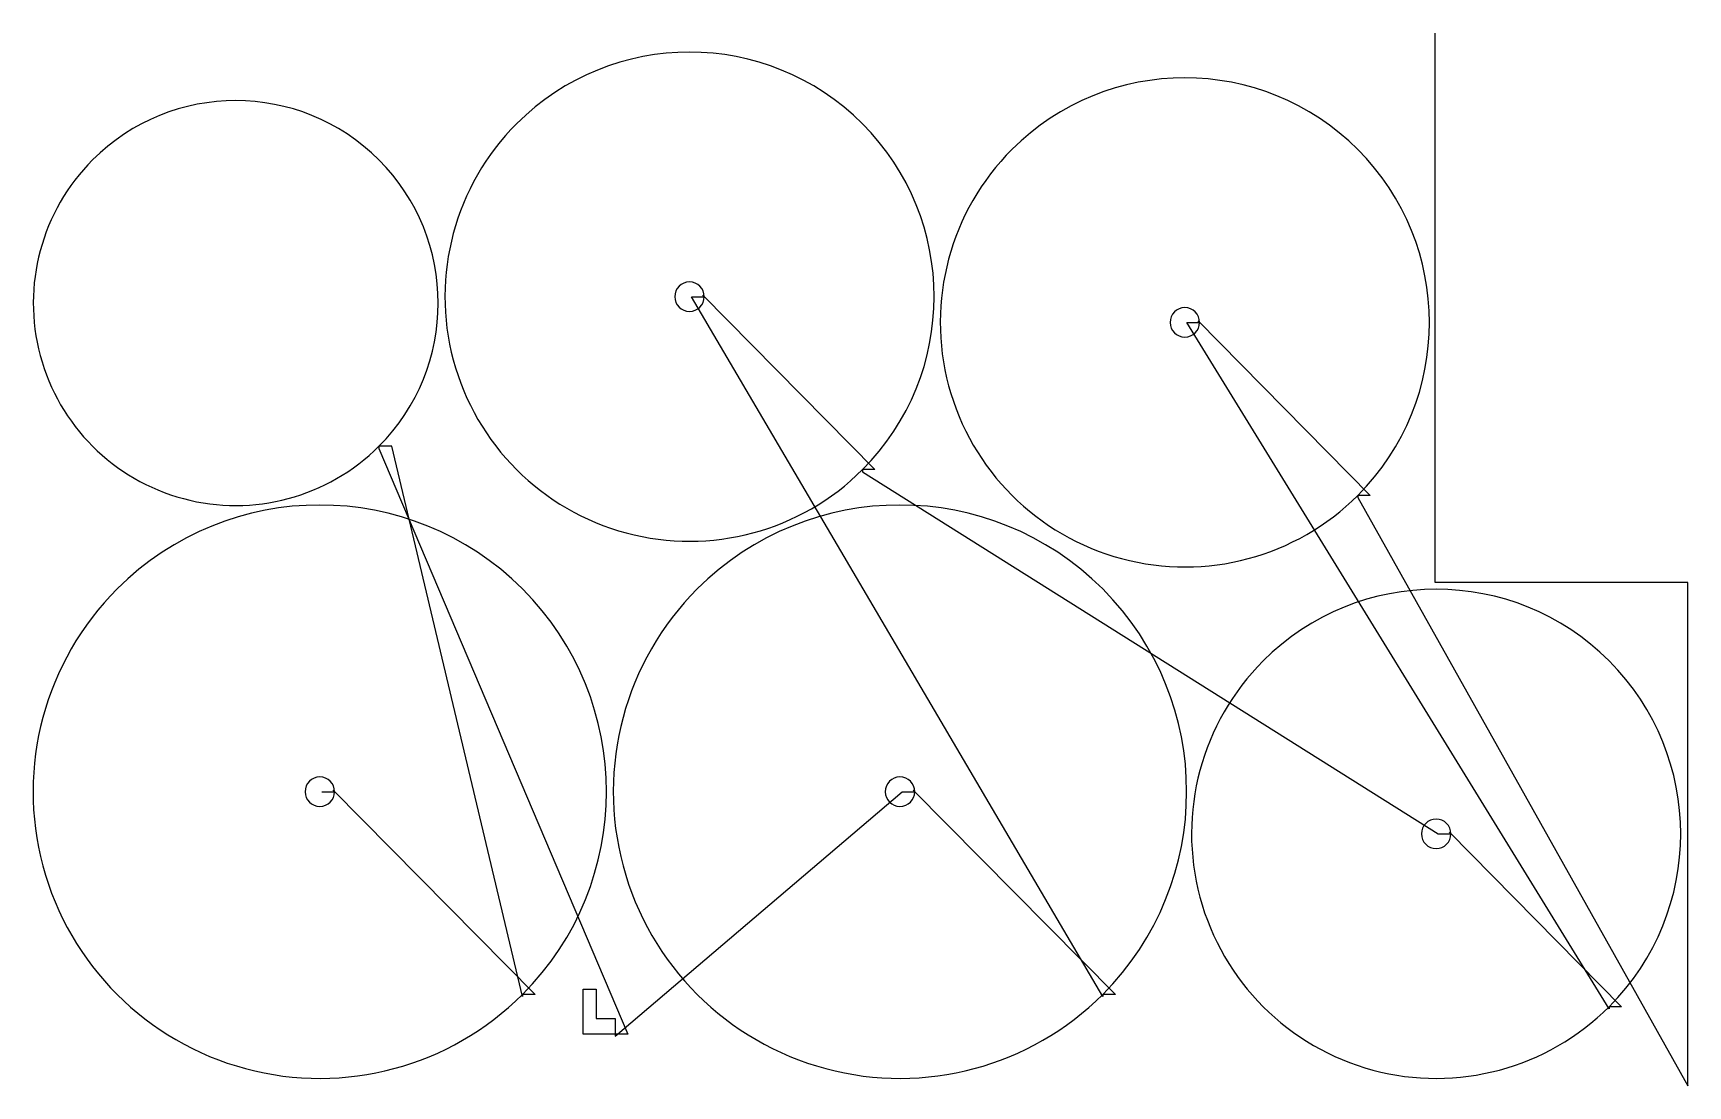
# Model space of a CAD drawing. Header units: metres. Extents: x 18 to 3947, y 0 to 2500.
import ezdxf

# ---------------------------------------------------------------- set-up
doc = ezdxf.new("R2010")
doc.units = ezdxf.units.M

msp = doc.modelspace()

# ---------------------------------------------------------------- linework, layer by layer
at = {"layer": 'TOOL_0'}
for p, q in [((3346.837, 2499.005), (3346.837, 2500.005)), ((3346.837, 1195.547), (3346.837, 2499.005)), ((2557.259, 212.181), (1581.277, 1874.083)), ((1581.277, 1874.083), (1611.277, 1874.083)), ((1611.277, 1874.083), (1607.741, 1877.619)), ((1607.741, 1877.619), (2016.356, 1463.421)), ((3759.688, 182.911), (2757.403, 1813.012)), ((2757.403, 1813.012), (2787.403, 1813.012)), ((2787.403, 1813.012), (2783.867, 1816.548)), ((2783.867, 1816.548), (3192.482, 1402.35)), ((869.001, 1519.19), (838.671, 1518.93)), ((838.672, 1518.931), (838.671, 1513.821)), ((838.671, 1513.821), (1429.81, 123.252)), ((1179.609, 212.179), (869.001, 1519.19)), ((2016.356, 1463.421), (1986.896, 1463.399)), ((1986.896, 1463.399), (1986.896, 1458.362)), ((1986.896, 1458.362), (3354.069, 598.633)), ((3192.482, 1402.35), (3163.022, 1402.327)), ((3163.022, 1402.327), (3163.022, 1397.29)), ((3163.022, 1397.29), (3946.914, 0.005)), ((3946.914, 1195.547), (3346.837, 1195.547)), ((3946.914, 1.005), (3946.914, 1195.547)), ((703.257, 698.628), (733.257, 698.628)), ((733.257, 698.628), (729.721, 702.164)), ((729.721, 702.164), (1210.08, 217.266)), ((1399.81, 118.252), (2080.907, 698.63)), ((2080.907, 698.63), (2110.907, 698.63)), ((2110.907, 698.63), (2107.371, 702.166)), ((2107.371, 702.166), (2587.73, 217.268)), ((3354.069, 598.633), (3384.069, 598.633)), ((3384.069, 598.633), (3380.533, 602.169)), ((3380.533, 602.169), (3789.149, 187.971)), ((1210.08, 217.266), (1179.608, 217.255)), ((1179.61, 217.256), (1179.609, 212.179)), ((1323.31, 123.252), (1323.31, 229.752)), ((1323.31, 229.752), (1354.81, 229.752)), ((1354.81, 229.752), (1354.81, 159.752)), ((2587.73, 217.268), (2557.258, 217.257)), ((2557.26, 217.258), (2557.259, 212.181)), ((1354.81, 159.752), (1399.81, 159.752)), ((1399.81, 159.752), (1399.81, 123.252)), ((3789.149, 187.971), (3759.688, 187.948)), ((3759.688, 187.948), (3759.688, 182.911)), ((1399.81, 123.252), (1323.31, 123.252)), ((1429.81, 123.252), (1399.81, 123.252)), ((1399.81, 123.252), (1399.81, 118.252)), ((3946.914, 0.005), (3946.914, 1.005)), ((3946.914, 1.005), (3946.914, 0.005)), ((3946.914, 0.005), (3946.914, 1.005))]:
    msp.add_line(p, q, dxfattribs=at)
for centre, radius, start, end in [((1576.276, 1874.084), 580.75, 314.995465, 134.995117), ((2752.402, 1813.012), 580.75, 314.995465, 134.995117), ((498.751, 1858.893), 480.75, 314.996545, 134.996208), ((1576.277, 1874.084), 580.75, 134.995186, 314.995396), ((2752.403, 1813.012), 580.75, 134.995186, 314.995396), ((498.751, 1858.893), 480.75, 134.996208, 314.996376), ((1576.277, 1874.083), 35, 0, 180), ((1576.277, 1874.083), 35, 180, 0), ((2752.403, 1813.012), 35, 0, 180), ((2752.403, 1813.012), 35, 180, 0), ((698.257, 698.629), 680.75, 314.99881, 134.998572), ((2075.907, 698.631), 680.75, 314.99881, 134.998572), ((698.256, 698.629), 680.75, 134.998512, 314.998691), ((2075.906, 698.631), 680.75, 134.998512, 314.998691), ((3349.068, 598.633), 580.75, 314.995465, 134.995117), ((3349.069, 598.633), 580.75, 134.995186, 314.995396), ((698.257, 698.628), 35, 0, 180), ((2075.907, 698.63), 35, 0, 180), ((698.257, 698.628), 35, 180, 0), ((2075.907, 698.63), 35, 180, 0), ((3349.069, 598.633), 35, 0, 180), ((3349.069, 598.633), 35, 180, 0)]:
    msp.add_arc(centre, radius, start, end, dxfattribs=at)

doc.saveas('drawing.dxf')
